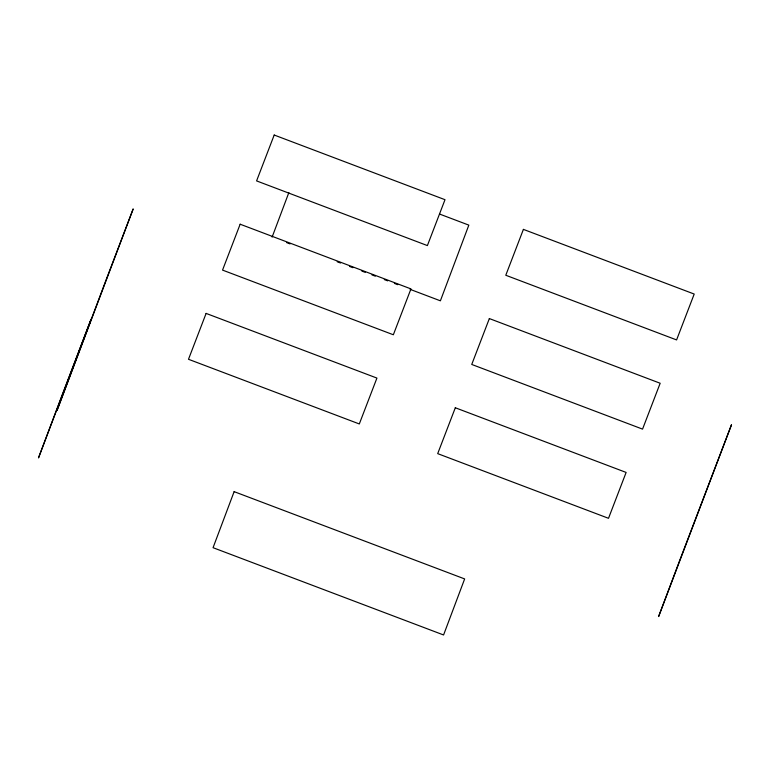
<?xml version="1.0" encoding="UTF-8"?>
<svg xmlns="http://www.w3.org/2000/svg" width="770" height="770" viewBox="0 0 770 770"><rect width="100%" height="100%" fill="white"/><g stroke="black" fill="none" stroke-linecap="round" stroke-linejoin="round"><path stroke-width="1.16" d="M272.118 237.112L288.856 192.587M439.67 214.089L468.834 225.129L440.392 300.82L410.102 289.347M286.7 242.627L290.069 243.907M337.183 261.742L340.552 263.013M349.522 266.41L352.891 267.69M361.861 271.088L365.23 272.359M371.958 274.909L375.327 276.18M384.297 279.577L387.666 280.858M394.394 283.399L397.763 284.679M61.793 395.953L38.5 457.919L91.101 319.155L61.793 395.953M106.578 278.615L57.019 410.477L133.191 208.891L106.578 278.615M234.128 491.645L213.059 547.691L443.578 634.971L464.647 578.925L234.128 491.645M679.487 561.012L658.62 616.549L731.5 424.742L679.487 561.012M274.197 135.029L256.583 180.902L427.389 245.582L445.002 199.7L274.197 135.029M240.153 224.214L222.54 270.097L393.345 334.767L410.959 288.894L240.153 224.214M206.11 313.409L188.496 359.282L359.311 423.952L376.925 378.08L206.11 313.409M523.398 229.383L505.784 275.256L676.589 339.926L694.203 294.053L523.398 229.383M489.354 318.568L471.74 364.451L642.555 429.121L660.169 383.248L489.354 318.568M455.311 407.763L437.697 453.636L608.512 518.306L626.125 472.433L455.311 407.763"/></g></svg>
